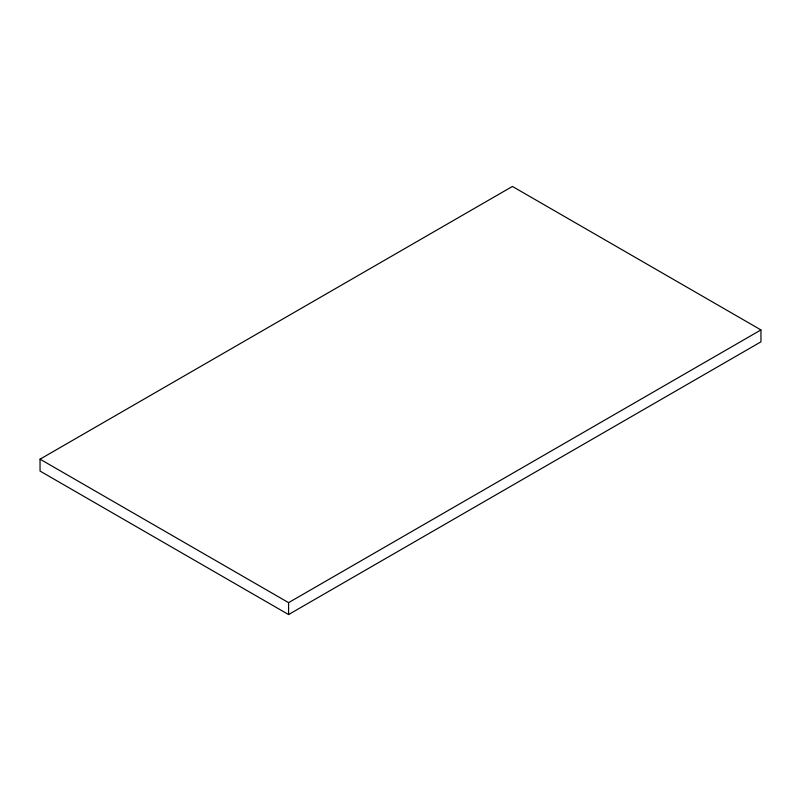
<?xml version="1.0" encoding="UTF-8"?>
<svg xmlns="http://www.w3.org/2000/svg" width="801" height="801" viewBox="0 0 801 801"><rect width="100%" height="100%" fill="white"/><g stroke="black" fill="none" stroke-linecap="round" stroke-linejoin="round"><path stroke-width="1.2" d="M40.05 459.163L512.42 186.443L760.95 329.932L760.95 341.837L288.58 614.557L40.05 471.068L40.05 459.163L288.58 602.652L760.95 329.932M288.58 602.652L288.58 614.557"/></g></svg>
